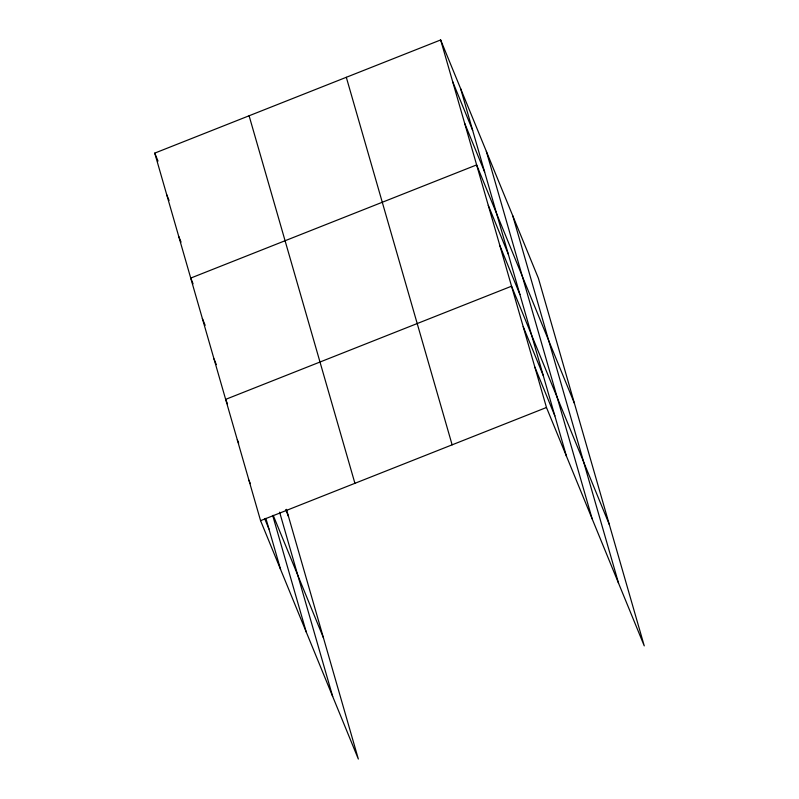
<?xml version="1.0" encoding="UTF-8"?>
<svg xmlns="http://www.w3.org/2000/svg" width="799" height="799" viewBox="0 0 799 799"><rect width="100%" height="100%" fill="white"/><g stroke="black" fill="none" stroke-linecap="round" stroke-linejoin="round"><path stroke-width="1.2" d="M286.442 509.333L358.342 759.05L260.574 520.658L154.746 153.118L440.658 39.95L538.426 278.342L644.254 645.882L546.476 407.49L440.658 39.95M260.574 520.658L546.476 407.49M452.653 81.608L472.668 130.417M464.648 123.256L484.663 172.065M574.411 403.305L476.633 164.914L190.731 278.082L193.058 283.765M488.279 205.343L508.294 254.152M499.914 245.772L519.939 294.581M609.327 524.593L511.56 286.202L225.648 399.37L227.515 403.914M523.195 326.631L543.22 375.44M534.841 367.061L554.856 415.87M154.746 153.118L158.012 161.068M166.741 194.776L169.068 200.449M178.736 236.434L181.063 242.107M285.702 509.652L288.499 516.474M202.367 318.511L205.163 325.323M214.012 358.941L216.339 364.614M273.218 515.345L323.425 637.762M237.293 439.8L238.681 443.205M248.928 480.229L250.327 483.635M264.759 518.821L268.943 529.038M512.768 215.78L618.586 583.32M486.331 151.321L592.159 518.861M460.673 88.759L566.491 456.299M346.307 77.293L452.124 444.833M249.098 115.775L354.916 483.315M279.62 512.179L332.684 696.488M272.699 515.495L306.247 632.029M265.867 518.341L280.589 569.467"/></g></svg>
